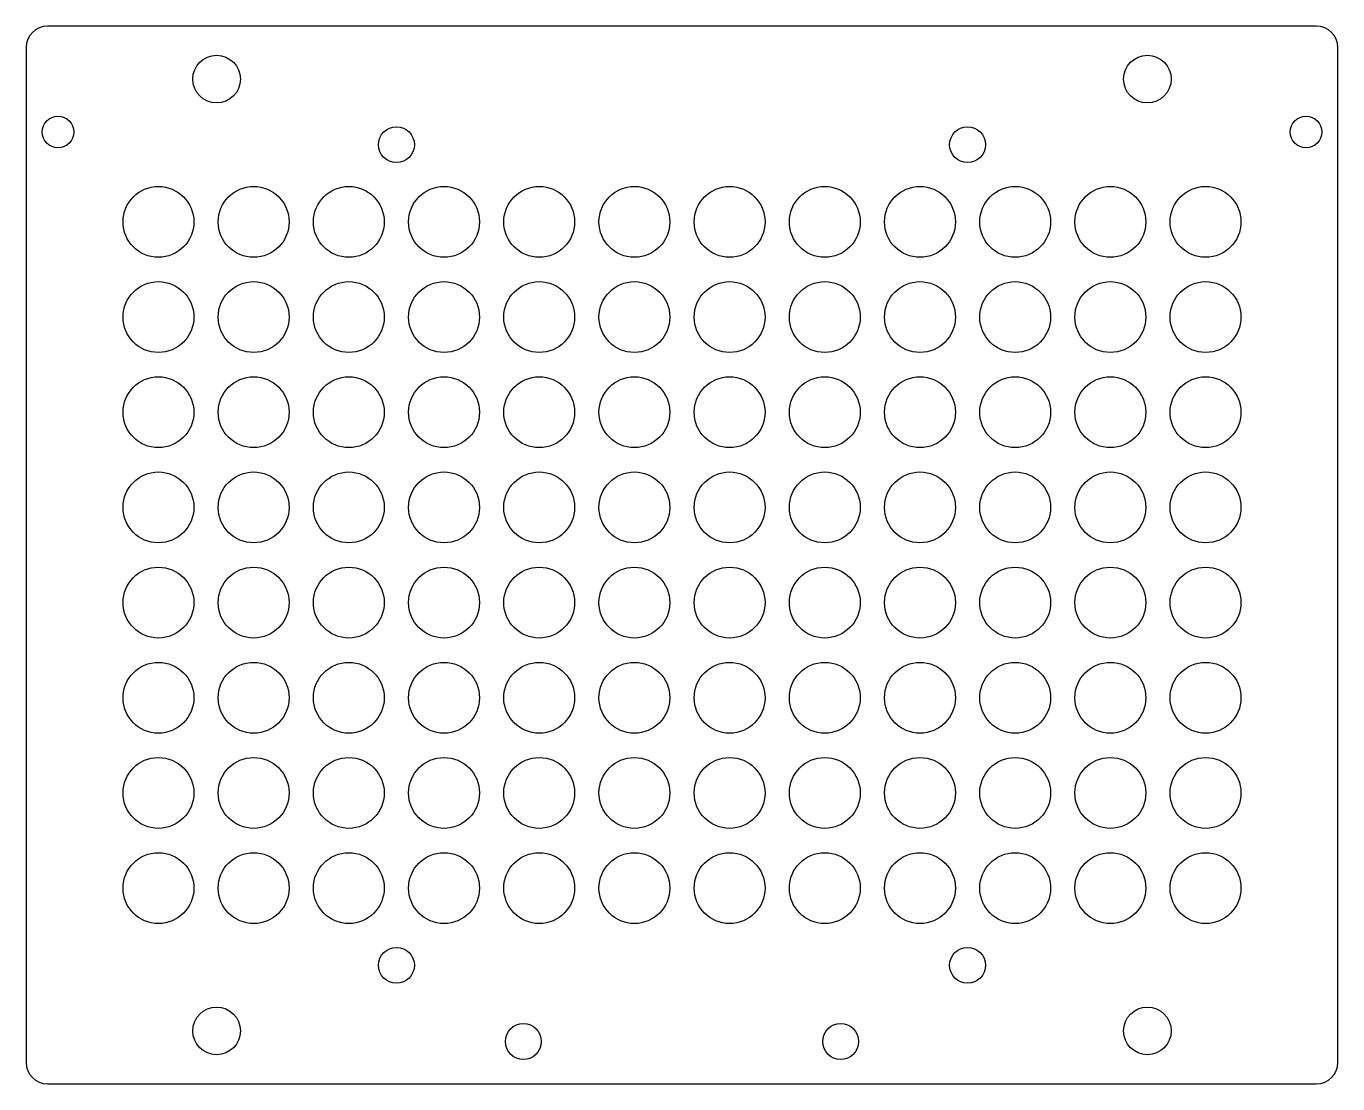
# Model space of a CAD drawing. Extents: x -62 to 62, y -50 to 50.
import ezdxf

# ---------------------------------------------------------------- set-up
doc = ezdxf.new("R2010")
doc.units = 0

msp = doc.modelspace()

# ---------------------------------------------------------------- linework, layer by layer
for p, q in [((60, 50), (-60, 50)), ((-62, 48), (-62, -48)), ((62, -48), (62, 48)), ((-60, -50), (60, -50))]:
    msp.add_line(p, q)
for centre, radius in [((-44, 45), 2.25), ((44, 45), 2.25), ((-59, 40), 1.5), ((59, 40), 1.5), ((-27, 38.8), 1.7), ((27, 38.8), 1.7), ((-49.5, 31.5), 3.35), ((-40.5, 31.5), 3.35), ((-31.5, 31.5), 3.35), ((-22.5, 31.5), 3.35), ((-13.5, 31.5), 3.35), ((-4.5, 31.5), 3.35), ((4.5, 31.5), 3.35), ((13.5, 31.5), 3.35), ((22.5, 31.5), 3.35), ((31.5, 31.5), 3.35), ((40.5, 31.5), 3.35), ((49.5, 31.5), 3.35), ((-49.5, 22.5), 3.35), ((-40.5, 22.5), 3.35), ((-31.5, 22.5), 3.35), ((-22.5, 22.5), 3.35), ((-13.5, 22.5), 3.35), ((-4.5, 22.5), 3.35), ((4.5, 22.5), 3.35), ((13.5, 22.5), 3.35), ((22.5, 22.5), 3.35), ((31.5, 22.5), 3.35), ((40.5, 22.5), 3.35), ((49.5, 22.5), 3.35), ((-49.5, 13.5), 3.35), ((-40.5, 13.5), 3.35), ((-31.5, 13.5), 3.35), ((-22.5, 13.5), 3.35), ((-13.5, 13.5), 3.35), ((-4.5, 13.5), 3.35), ((4.5, 13.5), 3.35), ((13.5, 13.5), 3.35), ((22.5, 13.5), 3.35), ((31.5, 13.5), 3.35), ((40.5, 13.5), 3.35), ((49.5, 13.5), 3.35), ((-49.5, 4.5), 3.35), ((-40.5, 4.5), 3.35), ((-31.5, 4.5), 3.35), ((-22.5, 4.5), 3.35), ((-13.5, 4.5), 3.35), ((-4.5, 4.5), 3.35), ((4.5, 4.5), 3.35), ((13.5, 4.5), 3.35), ((22.5, 4.5), 3.35), ((31.5, 4.5), 3.35), ((40.5, 4.5), 3.35), ((49.5, 4.5), 3.35), ((-49.5, -4.5), 3.35), ((-40.5, -4.5), 3.35), ((-31.5, -4.5), 3.35), ((-22.5, -4.5), 3.35), ((-13.5, -4.5), 3.35), ((-4.5, -4.5), 3.35), ((4.5, -4.5), 3.35), ((13.5, -4.5), 3.35), ((22.5, -4.5), 3.35), ((31.5, -4.5), 3.35), ((40.5, -4.5), 3.35), ((49.5, -4.5), 3.35), ((-49.5, -13.5), 3.35), ((-40.5, -13.5), 3.35), ((-31.5, -13.5), 3.35), ((-22.5, -13.5), 3.35), ((-13.5, -13.5), 3.35), ((-4.5, -13.5), 3.35), ((4.5, -13.5), 3.35), ((13.5, -13.5), 3.35), ((22.5, -13.5), 3.35), ((31.5, -13.5), 3.35), ((40.5, -13.5), 3.35), ((49.5, -13.5), 3.35), ((-49.5, -22.5), 3.35), ((-40.5, -22.5), 3.35), ((-31.5, -22.5), 3.35), ((-22.5, -22.5), 3.35), ((-13.5, -22.5), 3.35), ((-4.5, -22.5), 3.35), ((4.5, -22.5), 3.35), ((13.5, -22.5), 3.35), ((22.5, -22.5), 3.35), ((31.5, -22.5), 3.35), ((40.5, -22.5), 3.35), ((49.5, -22.5), 3.35), ((-49.5, -31.5), 3.35), ((-40.5, -31.5), 3.35), ((-31.5, -31.5), 3.35), ((-22.5, -31.5), 3.35), ((-13.5, -31.5), 3.35), ((-4.5, -31.5), 3.35), ((4.5, -31.5), 3.35), ((13.5, -31.5), 3.35), ((22.5, -31.5), 3.35), ((31.5, -31.5), 3.35), ((40.5, -31.5), 3.35), ((49.5, -31.5), 3.35), ((-27, -38.8), 1.7), ((27, -38.8), 1.7), ((-44, -45), 2.25), ((44, -45), 2.25), ((-15, -46), 1.7), ((15, -46), 1.7)]:
    msp.add_circle(centre, radius)
for centre, start, end in [((-60, 48), 90, 180), ((60, 48), 0, 90), ((-60, -48), 180, 270), ((60, -48), 270, 360)]:
    msp.add_arc(centre, 2, start, end)

doc.saveas('drawing.dxf')
